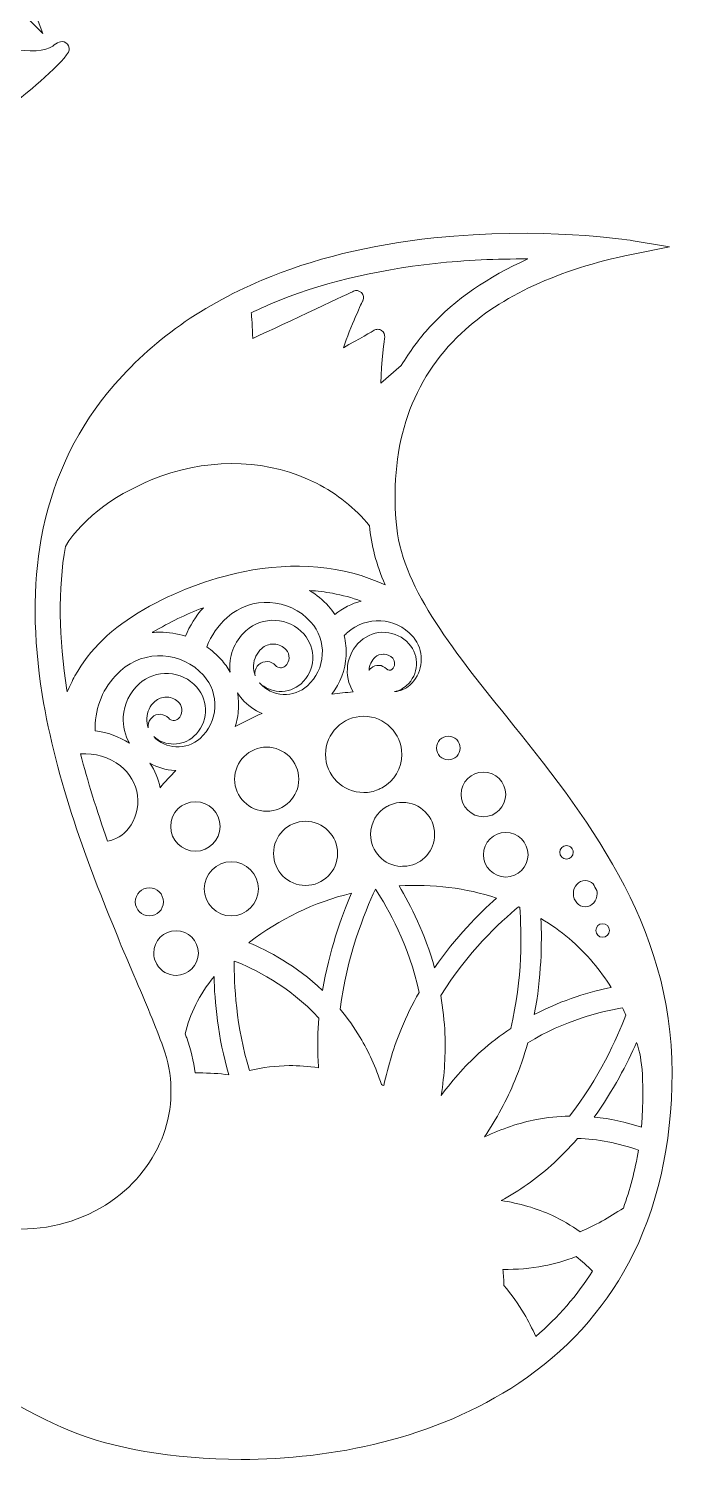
# Model space of a CAD drawing. Header units: millimetres. Extents: x -932 to 1965, y 102 to 615.
# Drawn here: x 881.9 to 1018.2, y 102 to 404.7 of the extents above; entities that cross this region are included whole.
import ezdxf

# ---------------------------------------------------------------- set-up
doc = ezdxf.new("R2010")
doc.units = ezdxf.units.MM
doc.header["$MEASUREMENT"] = 0
doc.layers.add('Layer 5', color=7, linetype='Continuous')

msp = doc.modelspace()

# ---------------------------------------------------------------- linework, layer by layer
at = {"layer": 'Layer 5', "lineweight": 0}
for points, knots in [([(983.13, 259.13), (971.12, 274.08), (960.75, 286.98), (959.71, 300.35), (958.4, 317.04), (963.05, 330.49), (973.55, 340.31), (981.95, 348.19), (994.07, 353.79), (1009.56, 356.96), (1009.56, 356.96), (1017.57, 358.59), (1017.57, 358.59), (1017.57, 358.59), (1009.5, 359.91), (1009.5, 359.91), (1009.31, 359.94), (990.54, 362.92), (967.67, 360.46), (954.21, 359.02), (941.96, 356), (931.27, 351.5), (917.85, 345.85), (906.86, 337.82), (898.6, 327.65), (891.41, 318.79), (886.69, 308.43), (884.59, 296.87), (882.78, 286.96), (882.85, 275.85), (884.79, 263.83), (887.72, 245.6), (894.56, 227.57), (900.64, 212.93), (900.66, 212.66), (903.28, 206.62), (904.2, 204.46), (906.7, 198.58), (908.85, 193.5), (910.39, 189.24), (914.6, 177.59), (910.66, 165.07), (900.36, 157.34), (894.7, 153.09), (887.57, 150.74), (880.29, 150.73), (880.29, 150.73), (880.25, 150.73), (880.25, 150.73), (872.7, 150.73), (865.05, 153.21), (858, 157.9), (866.72, 164.26), (872.81, 172.18), (876.2, 181.6), (882.16, 198.16), (879.77, 219.38), (869.1, 244.66), (860.42, 265.22), (848.24, 283.75), (841.7, 293.7), (839.55, 296.98), (837.96, 299.39), (837.26, 300.7), (837.32, 303.02), (837.32, 305.42), (837.28, 307.91), (840.08, 306.36), (842.66, 304.11), (844.15, 300.84), (844.15, 300.84), (845.36, 298.17), (845.36, 298.17), (845.36, 298.17), (846.82, 300.72), (846.82, 300.72), (846.97, 300.99), (850.16, 306.71), (848.07, 313.85), (848.07, 313.85), (856.95, 310.97), (856.95, 310.97), (856.95, 310.97), (856.07, 313.75), (856.07, 313.75), (855.83, 314.5), (850.94, 329.63), (841.95, 337.05), (841.95, 337.05), (858.08, 336.63), (858.08, 336.63), (858.08, 336.63), (856.69, 338.97), (856.69, 338.97), (856.51, 339.27), (852.75, 345.42), (842.44, 350.71), (845.39, 351.19), (847.79, 351.91), (849.97, 353.18), (849.97, 353.18), (852.33, 354.56), (852.33, 354.56), (852.33, 354.56), (841.63, 360.09), (841.63, 360.09), (845.66, 360.11), (850.36, 360.53), (852.57, 362.15), (852.57, 362.15), (855.31, 364.16), (855.31, 364.16), (855.31, 364.16), (851.97, 364.83), (851.97, 364.83), (851.85, 364.85), (842.19, 366.8), (835.67, 369.14), (857.6, 372.42), (872.93, 377.17), (873.09, 377.22), (873.09, 377.22), (877.88, 378.71), (877.88, 378.71), (877.88, 378.71), (867.27, 381.74), (867.27, 381.74), (871.88, 383.83), (876.72, 387.31), (880.37, 390.23), (880.47, 390.3), (890.14, 398.15), (890.49, 400.17), (890.6, 400.8), (890.32, 401.43), (889.78, 401.76), (888.78, 402.37), (887.85, 401.67), (887.03, 401.05), (883.89, 398.7), (873.56, 400.89), (865.37, 403.47), (868.38, 404.41), (871.91, 406.06), (873.87, 408.86), (874.54, 409.82), (875.28, 410.32), (876.11, 410.4), (877.69, 410.54), (879.43, 409.19), (879.96, 408.66), (879.96, 408.66), (884.92, 403.7), (884.92, 403.7), (884.92, 403.7), (882.43, 410.25), (882.43, 410.25), (879.86, 416.98), (875.91, 420.41), (873.17, 422.07), (885.37, 428.91), (885.96, 442.11), (885.98, 442.71), (885.98, 442.71), (886.03, 444.26), (886.03, 444.26), (886.03, 444.26), (880.85, 444.26), (880.85, 444.26), (895.67, 456.31), (898.98, 479.25), (899.27, 481.42), (913.48, 529.49), (914.79, 541.47), (912.25, 545.91), (911.55, 547.14), (910.49, 547.92), (909.01, 548.28), (896.15, 551.5), (881.61, 544.21), (871.68, 537.53), (863.97, 532.35), (857.76, 526.75), (854.54, 523.56), (854.61, 524.9), (854.75, 526.5), (854.9, 527.93), (854.9, 527.93), (855.59, 534.54), (855.59, 534.54), (855.59, 534.54), (848.34, 522.68), (848.34, 522.68), (848.34, 522.68), (842.31, 539.68), (842.31, 539.68), (842.31, 539.68), (841.1, 534.86), (841.1, 534.86), (840.75, 533.46), (840.33, 531.95), (839.91, 530.57), (839.91, 530.57), (839.9, 530.58), (839.9, 530.59), (839.75, 530.84), (839.6, 531.09), (839.45, 531.35), (839.04, 531.31), (838.64, 531.3), (838.24, 531.32), (832.8, 546.84), (826.3, 550.46), (826, 550.62), (826, 550.62), (823.88, 551.74), (823.88, 551.74), (823.88, 551.74), (823.79, 549.35), (823.79, 549.35), (823.76, 548.47), (823.44, 546.44), (822.45, 545.04), (817.65, 556.15), (810.18, 561.18), (809.84, 561.4), (809.84, 561.4), (808.57, 562.24), (808.57, 562.24), (808.57, 562.24), (803.48, 554.19), (803.48, 554.19), (803.48, 554.19), (797.86, 570.14), (797.86, 570.14), (797.86, 570.14), (785.76, 559.5), (785.76, 559.5), (785.76, 559.5), (784.08, 567.07), (784.08, 567.07), (784.08, 567.07), (782.88, 567.07), (782.88, 567.07), (782.51, 567.07), (774.35, 566.98), (766.41, 559.43), (766.64, 561.43), (767.15, 564.26), (767.7, 566.73), (767.7, 566.73), (768.08, 568.46), (768.08, 568.46), (768.08, 568.46), (766.31, 568.55), (766.31, 568.55), (765.99, 568.57), (759.04, 568.8), (747.55, 560.03), (746.02, 570.89), (739.3, 608.41), (728.77, 613.34), (725.17, 615.02), (721.15, 612.59), (717.69, 609.99), (717.04, 609.5), (716.36, 608.94), (715.68, 608.34), (708.23, 601.73), (699.82, 588.76), (691.84, 575.73), (679.58, 555.71), (677.97, 529.21), (677.8, 519.72), (677.8, 519.72), (670.32, 526.77), (670.32, 526.77), (670.32, 526.77), (669.52, 524.68), (669.52, 524.68), (667.32, 518.9), (667.59, 509.75), (667.79, 503.07), (667.85, 501.22), (667.91, 499.21), (667.88, 497.77), (663.42, 501.61), (654.77, 502.88), (654.36, 502.94), (654.36, 502.94), (651.55, 503.34), (651.55, 503.34), (651.55, 503.34), (652.81, 500.79), (652.81, 500.79), (652.83, 500.74), (655.12, 496.04), (655.12, 488.96), (655.12, 486.06), (656.09, 482.97), (656.95, 480.25), (657.79, 477.61), (658.73, 474.62), (658.01, 473.57), (657.67, 473.07), (656.75, 472.91), (656.03, 472.87), (648.88, 472.41), (638.01, 482.24), (637.9, 482.34), (637.9, 482.34), (635.28, 484.74), (635.28, 484.74), (635.28, 484.74), (635.39, 481.18), (635.39, 481.18), (635.83, 467.6), (640.42, 459.93), (647.12, 451.96), (645.39, 452.63), (643.33, 453.55), (641.51, 454.46), (641.51, 454.46), (637.4, 456.52), (637.4, 456.52), (637.4, 456.52), (639.5, 452.44), (639.5, 452.44), (639.83, 451.79), (647.77, 436.55), (665.58, 418.74), (666.09, 418.23), (666.61, 417.72), (667.12, 417.21), (664.29, 416.99), (659.79, 417.35), (656.21, 421), (656.21, 421), (652.17, 425.12), (652.17, 425.12), (652.17, 425.12), (653.69, 419.56), (653.69, 419.56), (653.8, 419.15), (655.94, 411.56), (661.3, 406.83), (659.46, 406.76), (657.52, 406.6), (656.12, 406.24), (656.12, 406.24), (654.54, 405.83), (654.54, 405.83), (654.54, 405.83), (655.08, 404.29), (655.08, 404.29), (655.21, 403.92), (655.91, 402.34), (659.02, 399.94), (654.43, 399.71), (647.92, 398.86), (644.77, 396.04), (643.08, 394.54), (641.97, 393.36), (641.07, 392.42), (639.6, 390.86), (638.98, 390.21), (637.51, 389.84), (637.51, 389.84), (635, 389.22), (635, 389.22), (635, 389.22), (636.79, 387.35), (636.79, 387.35), (636.96, 387.17), (639.61, 384.48), (644.36, 383.13), (641.71, 381.74), (639.25, 379.63), (638.07, 376.46), (638.07, 376.46), (637.55, 375.06), (637.55, 375.06), (637.55, 375.06), (638.95, 374.53), (638.95, 374.53), (639.24, 374.42), (640.45, 373.98), (642.05, 373.6), (639.01, 371.81), (635.83, 368.98), (634.25, 364.61), (631.42, 356.8), (625.85, 356), (625.63, 355.97), (625.63, 355.97), (618.23, 355.15), (618.23, 355.15), (618.23, 355.15), (625.37, 353.04), (625.37, 353.04), (626.18, 352.8), (631.53, 351.27), (636.29, 351.03), (633.46, 348.3), (629.96, 343.94), (628.76, 338.27), (628.76, 338.27), (628.34, 336.27), (628.34, 336.27), (628.34, 336.27), (630.37, 336.46), (630.37, 336.46), (630.56, 336.48), (634.05, 336.84), (637.86, 338.85), (637.05, 332.33), (636.25, 317.9), (643.38, 309.38), (643.38, 309.38), (645.33, 307.06), (645.33, 307.06), (645.33, 307.06), (647.24, 315.46), (647.24, 315.46), (648.12, 312.91), (649.37, 309.64), (650.99, 306.09), (646.23, 272.88), (655.12, 241.4), (662.97, 213.61), (669.9, 189.11), (675.88, 167.93), (672.01, 149.8), (667.48, 145.12), (660.39, 136.68), (661.19, 130.44), (661.44, 128.47), (662.49, 126.87), (664.23, 125.83), (667.27, 124), (669.9, 124.01), (671.85, 124.65), (671.72, 122.06), (672.09, 118.54), (674.55, 116.36), (677.23, 113.99), (681.58, 113.88), (687.5, 116.03), (689.09, 114.78), (693.1, 112.08), (698.11, 112.08), (698.78, 112.08), (699.47, 112.13), (700.17, 112.23), (705.42, 113.02), (710.04, 116.81), (713.88, 123.49), (718.38, 130.41), (719.34, 137.67), (718.81, 147.07), (720.17, 147.07), (721.53, 147), (722.29, 146.95), (722.24, 145.91), (722.19, 144.87), (722.16, 143.83), (722.01, 139.66), (722, 135.19), (722.26, 130.89), (722.25, 130.78), (722.25, 130.69), (722.27, 130.6), (722.87, 120.96), (724.84, 112.25), (729.72, 109.97), (732.63, 108.61), (735.19, 107.93), (737.37, 107.93), (738.74, 107.93), (739.95, 108.2), (741.01, 108.73), (742.29, 109.36), (743.14, 110.31), (743.68, 111.19), (746.93, 109.85), (754.85, 107.66), (762.14, 114.05), (764.26, 113.36), (769.58, 112), (773, 114.53), (775.22, 116.16), (776.18, 118.99), (775.84, 122.93), (775.26, 129.61), (773.33, 132.65), (771.91, 134.87), (770.6, 136.93), (769.88, 138.07), (770.65, 141.32), (770.71, 141.56), (770.83, 141.96), (771.05, 142.58), (772.73, 142.52), (774.73, 142.41), (776.96, 142.29), (777.82, 142.24), (778.72, 142.19), (779.64, 142.14), (780.04, 140.27), (781.05, 136.48), (783.36, 132.43), (787.53, 125.13), (793.97, 120.44), (802.03, 118.84), (803.09, 117.62), (806.18, 114.75), (811.76, 114.75), (813.9, 114.75), (816.42, 115.17), (819.32, 116.28), (823.63, 114.8), (829.69, 114.23), (834.36, 119.72), (835.87, 120.41), (841.4, 123.33), (842.19, 129.08), (842.9, 134.16), (839.67, 139.78), (832.58, 145.81), (832.76, 145.86), (832.94, 145.91), (833.12, 145.96), (835.59, 146.73), (837.97, 147.55), (840.25, 148.44), (841.88, 146.22), (846.34, 140.46), (853.28, 133.62), (856.06, 130.88), (859.44, 127.79), (863.33, 124.64), (863.33, 124.62), (863.33, 124.61), (863.33, 124.59), (863.87, 124.1), (864.42, 123.61), (864.97, 123.13), (865.02, 123.15), (865.08, 123.18), (865.13, 123.21), (872.21, 117.69), (880.85, 112.12), (890.69, 108.05), (899.26, 104.49), (912.32, 102.01), (926.91, 102.01), (946.1, 102.01), (967.94, 106.31), (985.67, 118.13), (995.67, 124.8), (1003.5, 133.35), (1008.94, 143.55), (1015.02, 154.97), (1018.13, 168.52), (1018.16, 183.83), (1018.22, 215.45), (999.58, 238.66), (983.13, 259.13)], [0, 0, 0, 0, 1, 1, 1, 2, 2, 2, 3, 3, 3, 4, 4, 4, 5, 5, 5, 6, 6, 6, 7, 7, 7, 8, 8, 8, 9, 9, 9, 10, 10, 10, 11, 11, 11, 12, 12, 12, 13, 13, 13, 14, 14, 14, 15, 15, 15, 16, 16, 16, 17, 17, 17, 18, 18, 18, 19, 19, 19, 20, 20, 20, 21, 21, 21, 22, 22, 22, 23, 23, 23, 24, 24, 24, 25, 25, 25, 26, 26, 26, 27, 27, 27, 28, 28, 28, 29, 29, 29, 30, 30, 30, 31, 31, 31, 32, 32, 32, 33, 33, 33, 34, 34, 34, 35, 35, 35, 36, 36, 36, 37, 37, 37, 38, 38, 38, 39, 39, 39, 40, 40, 40, 41, 41, 41, 42, 42, 42, 43, 43, 43, 44, 44, 44, 45, 45, 45, 46, 46, 46, 47, 47, 47, 48, 48, 48, 49, 49, 49, 50, 50, 50, 51, 51, 51, 52, 52, 52, 53, 53, 53, 54, 54, 54, 55, 55, 55, 56, 56, 56, 57, 57, 57, 58, 58, 58, 59, 59, 59, 60, 60, 60, 61, 61, 61, 62, 62, 62, 63, 63, 63, 64, 64, 64, 65, 65, 65, 66, 66, 66, 67, 67, 67, 68, 68, 68, 69, 69, 69, 70, 70, 70, 71, 71, 71, 72, 72, 72, 73, 73, 73, 74, 74, 74, 75, 75, 75, 76, 76, 76, 77, 77, 77, 78, 78, 78, 79, 79, 79, 80, 80, 80, 81, 81, 81, 82, 82, 82, 83, 83, 83, 84, 84, 84, 85, 85, 85, 86, 86, 86, 87, 87, 87, 88, 88, 88, 89, 89, 89, 90, 90, 90, 91, 91, 91, 92, 92, 92, 93, 93, 93, 94, 94, 94, 95, 95, 95, 96, 96, 96, 97, 97, 97, 98, 98, 98, 99, 99, 99, 100, 100, 100, 101, 101, 101, 102, 102, 102, 103, 103, 103, 104, 104, 104, 105, 105, 105, 106, 106, 106, 107, 107, 107, 108, 108, 108, 109, 109, 109, 110, 110, 110, 111, 111, 111, 112, 112, 112, 113, 113, 113, 114, 114, 114, 115, 115, 115, 116, 116, 116, 117, 117, 117, 118, 118, 118, 119, 119, 119, 120, 120, 120, 121, 121, 121, 122, 122, 122, 123, 123, 123, 124, 124, 124, 125, 125, 125, 126, 126, 126, 127, 127, 127, 128, 128, 128, 129, 129, 129, 130, 130, 130, 131, 131, 131, 132, 132, 132, 133, 133, 133, 134, 134, 134, 135, 135, 135, 136, 136, 136, 137, 137, 137, 138, 138, 138, 139, 139, 139, 140, 140, 140, 141, 141, 141, 142, 142, 142, 143, 143, 143, 144, 144, 144, 145, 145, 145, 146, 146, 146, 147, 147, 147, 148, 148, 148, 149, 149, 149, 150, 150, 150, 151, 151, 151, 152, 152, 152, 153, 153, 153, 154, 154, 154, 155, 155, 155, 156, 156, 156, 157, 157, 157, 158, 158, 158, 159, 159, 159, 160, 160, 160, 161, 161, 161, 162, 162, 162, 163, 163, 163, 164, 164, 164, 165, 165, 165, 166, 166, 166, 167, 167, 167, 168, 168, 168, 169, 169, 169, 170, 170, 170, 171, 171, 171, 172, 172, 172, 173, 173, 173, 174, 174, 174, 175, 175, 175, 176, 176, 176, 177, 177, 177, 178, 178, 178, 179, 179, 179, 180, 180, 180, 181, 181, 181, 182, 182, 182, 183, 183, 183, 184, 184, 184, 185, 185, 185, 186, 186, 186, 187, 187, 187, 188, 188, 188, 189, 189, 189, 189]), ([(933.19, 346.49), (943.37, 350.78), (955.08, 353.66), (968, 355.06), (974.37, 355.74), (980.96, 356.06), (987.63, 356), (979.18, 352.26), (972.21, 347.44), (966.88, 341.64), (964.57, 339.12), (962.53, 336.38), (960.82, 333.47), (960.82, 333.47), (956.45, 329.75), (956.45, 329.75), (956.63, 333.95), (957.29, 339.37), (957.3, 339.44), (957.37, 340.01), (957.11, 340.56), (956.63, 340.87), (956.39, 341.03), (956.1, 341.12), (955.81, 341.12), (955.54, 341.12), (955.28, 341.05), (955.05, 340.92), (954.89, 340.82), (951.73, 338.98), (948.55, 337.21), (950.01, 341.56), (952.63, 347.11), (952.66, 347.18), (952.93, 347.75), (952.82, 348.43), (952.37, 348.88), (951.92, 349.33), (951.23, 349.45), (950.66, 349.17), (950.52, 349.11), (936.5, 342.46), (929.37, 339.2), (929.31, 341.37), (929.1, 344), (929.05, 344.62), (930.41, 345.27), (931.8, 345.9), (933.19, 346.49)], [0, 0, 0, 0, 1, 1, 1, 2, 2, 2, 3, 3, 3, 4, 4, 4, 5, 5, 5, 6, 6, 6, 7, 7, 7, 8, 8, 8, 9, 9, 9, 10, 10, 10, 11, 11, 11, 12, 12, 12, 13, 13, 13, 14, 14, 14, 15, 15, 15, 16, 16, 16, 16]), ([(890.09, 264.4), (890.07, 264.53), (890.05, 264.65), (890.03, 264.78), (888.25, 275.85), (888.13, 286.08), (889.68, 295.19), (893.47, 301.34), (900.83, 306.74), (909.91, 310.03), (921.1, 314.07), (933.1, 313.53), (942.84, 308.54), (947.24, 306.29), (951.02, 303.27), (954.08, 299.56), (954.44, 295.51), (955.53, 291.4), (957.37, 287.07), (948.67, 291.07), (938.12, 292.05), (927.33, 289.82), (920, 288.3), (912.73, 285.54), (906.3, 281.85), (899.63, 278.02), (894.72, 273.28), (891.72, 267.79), (891.15, 266.75), (890.61, 265.62), (890.09, 264.4)], [0, 0, 0, 0, 1, 1, 1, 2, 2, 2, 3, 3, 3, 4, 4, 4, 5, 5, 5, 6, 6, 6, 7, 7, 7, 8, 8, 8, 9, 9, 9, 10, 10, 10, 10]), ([(924.57, 268.57), (924.04, 269.53), (923.41, 270.43), (922.66, 271.26), (921.75, 272.27), (920.73, 273.17), (919.61, 273.95), (920.54, 276.31), (922.02, 278.44), (923.92, 280.15), (929.08, 284.77), (937.04, 284.34), (941.67, 279.18), (943.37, 277.28), (944.23, 274.83), (944.09, 272.28), (943.95, 269.73), (942.83, 267.39), (940.94, 265.69), (939.52, 264.42), (937.69, 263.77), (935.78, 263.87), (933.88, 263.98), (932.12, 264.82), (930.85, 266.24), (930.83, 266.26), (930.81, 266.28), (930.79, 266.31), (931.91, 265.23), (933.36, 264.59), (934.93, 264.51), (936.66, 264.41), (938.31, 264.99), (939.59, 266.14), (942.65, 268.89), (942.91, 273.61), (940.17, 276.66), (938.62, 278.39), (936.49, 279.41), (934.17, 279.54), (931.86, 279.67), (929.63, 278.88), (927.9, 277.33), (925.35, 275.04), (924.22, 271.75), (924.57, 268.57)], [0, 0, 0, 0, 1, 1, 1, 2, 2, 2, 3, 3, 3, 4, 4, 4, 5, 5, 5, 6, 6, 6, 7, 7, 7, 8, 8, 8, 9, 9, 9, 10, 10, 10, 11, 11, 11, 12, 12, 12, 13, 13, 13, 14, 14, 14, 15, 15, 15, 15]), ([(941.4, 285.85), (943.06, 285.74), (944.67, 285.55), (946.24, 285.26), (948.35, 284.87), (950.39, 284.32), (952.34, 283.62), (950.31, 283.1), (948.4, 282.13), (946.76, 280.77), (946.35, 281.39), (945.9, 281.98), (945.41, 282.53), (944.23, 283.84), (942.88, 284.96), (941.4, 285.85)], [0, 0, 0, 0, 1, 1, 1, 2, 2, 2, 3, 3, 3, 4, 4, 4, 5, 5, 5, 5]), ([(908.06, 276.96), (908.13, 277), (908.21, 277.04), (908.28, 277.09), (911.71, 279.13), (915.27, 280.85), (918.9, 282.21), (917.31, 280.42), (916.02, 278.38), (915.1, 276.18), (913.35, 276.75), (911.52, 277.03), (909.69, 277.03), (909.15, 277.03), (908.6, 277.01), (908.06, 276.96)], [0, 0, 0, 0, 1, 1, 1, 2, 2, 2, 3, 3, 3, 4, 4, 4, 5, 5, 5, 5]), ([(963.19, 276.21), (963.31, 276.08), (963.44, 275.92), (963.56, 275.76), (963.75, 275.48), (963.93, 275.2), (964.12, 274.91), (965.8, 271.93), (965.17, 268.12), (962.63, 265.84), (961.72, 265.03), (960.59, 264.55), (959.4, 264.47), (960.34, 264.66), (961.22, 265.1), (961.95, 265.76), (964.52, 268.06), (964.74, 272.03), (962.43, 274.6), (961.14, 276.04), (959.36, 276.89), (957.43, 277), (955.5, 277.11), (953.64, 276.45), (952.19, 275.16), (949.09, 272.38), (948.52, 267.81), (950.64, 264.39), (949.13, 264.29), (947.62, 264.14), (946.13, 263.93), (947.9, 266.24), (948.95, 269.03), (949.11, 272.01), (949.19, 273.46), (949.05, 274.89), (948.71, 276.28), (948.94, 276.52), (949.17, 276.75), (949.41, 276.96), (953.41, 280.56), (959.6, 280.22), (963.19, 276.21)], [0, 0, 0, 0, 1, 1, 1, 2, 2, 2, 3, 3, 3, 4, 4, 4, 5, 5, 5, 6, 6, 6, 7, 7, 7, 8, 8, 8, 9, 9, 9, 10, 10, 10, 11, 11, 11, 12, 12, 12, 13, 13, 13, 14, 14, 14, 14]), ([(905.3, 266.11), (903.28, 264.3), (902.09, 261.81), (901.94, 259.1), (901.83, 257.13), (902.29, 255.21), (903.25, 253.53), (901.06, 254.95), (898.59, 255.86), (896, 256.19), (895.98, 256.7), (895.99, 257.21), (896.02, 257.71), (896.25, 262.02), (898.15, 265.99), (901.37, 268.87), (906.48, 273.45), (914.36, 273.03), (918.94, 267.92), (920.62, 266.04), (921.47, 263.62), (921.34, 261.09), (921.2, 258.57), (920.09, 256.25), (918.21, 254.57), (916.81, 253.31), (915, 252.68), (913.11, 252.77), (911.3, 252.87), (909.63, 253.64), (908.39, 254.95), (910.79, 252.84), (914.46, 252.81), (916.9, 255), (919.94, 257.72), (920.19, 262.41), (917.47, 265.44), (915.93, 267.16), (913.82, 268.17), (911.52, 268.3), (909.23, 268.42), (907.01, 267.65), (905.3, 266.11)], [0, 0, 0, 0, 1, 1, 1, 2, 2, 2, 3, 3, 3, 4, 4, 4, 5, 5, 5, 6, 6, 6, 7, 7, 7, 8, 8, 8, 9, 9, 9, 10, 10, 10, 11, 11, 11, 12, 12, 12, 13, 13, 13, 14, 14, 14, 14]), ([(929.88, 267.82), (929.61, 268.5), (929.49, 269.24), (929.53, 270), (929.61, 271.39), (930.22, 272.67), (931.25, 273.6), (931.93, 274.2), (932.8, 274.53), (933.71, 274.53), (933.77, 274.53), (933.84, 274.53), (933.9, 274.53), (934.88, 274.48), (935.78, 274.04), (936.43, 273.31), (936.86, 272.83), (937.08, 272.21), (937.05, 271.56), (937.01, 270.91), (936.73, 270.31), (936.24, 269.88), (935.65, 269.35), (934.74, 269.4), (934.21, 269.99), (933.76, 270.49), (933.14, 270.78), (932.47, 270.82), (931.8, 270.85), (931.16, 270.63), (930.66, 270.18), (930.16, 269.74), (929.87, 269.12), (929.83, 268.45), (929.82, 268.24), (929.84, 268.02), (929.88, 267.82)], [0, 0, 0, 0, 1, 1, 1, 2, 2, 2, 3, 3, 3, 4, 4, 4, 5, 5, 5, 6, 6, 6, 7, 7, 7, 8, 8, 8, 9, 9, 9, 10, 10, 10, 11, 11, 11, 12, 12, 12, 12]), ([(953.99, 268.95), (953.99, 268.99), (954, 269.02), (954, 269.05), (954.05, 270.08), (954.51, 271.03), (955.28, 271.72), (955.76, 272.16), (956.38, 272.39), (957.04, 272.39), (957.08, 272.39), (957.13, 272.39), (957.18, 272.39), (957.88, 272.35), (958.53, 272.04), (959, 271.52), (959.29, 271.19), (959.44, 270.77), (959.41, 270.33), (959.39, 269.89), (959.2, 269.49), (958.87, 269.19), (958.52, 268.88), (957.98, 268.91), (957.66, 269.26), (957.25, 269.72), (956.68, 269.99), (956.07, 270.02), (955.46, 270.06), (954.86, 269.85), (954.4, 269.44), (954.24, 269.29), (954.11, 269.13), (953.99, 268.95)], [0, 0, 0, 0, 1, 1, 1, 2, 2, 2, 3, 3, 3, 4, 4, 4, 5, 5, 5, 6, 6, 6, 7, 7, 7, 8, 8, 8, 9, 9, 9, 10, 10, 10, 11, 11, 11, 11]), ([(926.13, 264.18), (926.42, 263.73), (926.75, 263.3), (927.12, 262.89), (928.31, 261.55), (929.74, 260.52), (931.34, 259.83), (929.38, 259.01), (927.47, 258.09), (925.62, 257.06), (926.02, 258.28), (926.26, 259.54), (926.33, 260.82), (926.39, 261.96), (926.32, 263.09), (926.13, 264.18)], [0, 0, 0, 0, 1, 1, 1, 2, 2, 2, 3, 3, 3, 4, 4, 4, 5, 5, 5, 5]), ([(907.22, 256.81), (907, 257.45), (906.89, 258.13), (906.93, 258.83), (907.01, 260.2), (907.61, 261.47), (908.63, 262.38), (909.3, 262.98), (910.16, 263.31), (911.05, 263.31), (911.12, 263.31), (911.18, 263.31), (911.25, 263.3), (912.21, 263.25), (913.1, 262.83), (913.75, 262.11), (914.63, 261.12), (914.55, 259.6), (913.56, 258.72), (913.28, 258.47), (912.92, 258.34), (912.54, 258.36), (912.16, 258.38), (911.81, 258.55), (911.56, 258.83), (911.11, 259.33), (910.5, 259.62), (909.83, 259.66), (909.16, 259.69), (908.52, 259.46), (908.03, 259.02), (907.53, 258.58), (907.24, 257.96), (907.2, 257.3), (907.19, 257.13), (907.2, 256.97), (907.22, 256.81)], [0, 0, 0, 0, 1, 1, 1, 2, 2, 2, 3, 3, 3, 4, 4, 4, 5, 5, 5, 6, 6, 6, 7, 7, 7, 8, 8, 8, 9, 9, 9, 10, 10, 10, 11, 11, 11, 12, 12, 12, 12]), ([(944.77, 251.18), (944.77, 255.63), (948.4, 259.25), (952.85, 259.25), (957.3, 259.25), (960.92, 255.63), (960.92, 251.18), (960.92, 248.25), (959.33, 245.56), (956.77, 244.12), (956.49, 244), (956.22, 243.87), (955.96, 243.73), (954.98, 243.32), (953.93, 243.11), (952.85, 243.11), (948.4, 243.11), (944.77, 246.73), (944.77, 251.18)], [0, 0, 0, 0, 1, 1, 1, 2, 2, 2, 3, 3, 3, 4, 4, 4, 5, 5, 5, 6, 6, 6, 6]), ([(970.77, 255.04), (972.15, 255.04), (973.28, 253.91), (973.28, 252.53), (973.28, 251.15), (972.15, 250.03), (970.77, 250.03), (969.39, 250.03), (968.27, 251.15), (968.27, 252.53), (968.27, 253.91), (969.39, 255.04), (970.77, 255.04)], [0, 0, 0, 0, 1, 1, 1, 2, 2, 2, 3, 3, 3, 4, 4, 4, 4]), ([(903.05, 235.48), (901.95, 234.06), (900.39, 233.13), (898.63, 232.84), (896.28, 239.44), (894.39, 245.49), (892.89, 251.3), (895.92, 251.51), (898.96, 250.6), (901.36, 248.74), (903.35, 247.2), (904.63, 244.97), (904.95, 242.46), (905.27, 239.95), (904.59, 237.47), (903.05, 235.48)], [0, 0, 0, 0, 1, 1, 1, 2, 2, 2, 3, 3, 3, 4, 4, 4, 5, 5, 5, 5]), ([(932.32, 252.71), (936.06, 252.71), (939.11, 249.67), (939.11, 245.92), (939.11, 242.18), (936.06, 239.14), (932.32, 239.14), (928.58, 239.14), (925.53, 242.18), (925.53, 245.92), (925.53, 249.67), (928.58, 252.71), (932.32, 252.71)], [0, 0, 0, 0, 1, 1, 1, 2, 2, 2, 3, 3, 3, 4, 4, 4, 4]), ([(912.84, 247.78), (912.93, 247.78), (913.02, 247.77), (913.11, 247.77), (911.93, 246.6), (910.8, 245.39), (909.74, 244.13), (909.37, 245.99), (908.64, 247.74), (907.6, 249.29), (909.19, 248.4), (910.97, 247.88), (912.84, 247.78)], [0, 0, 0, 0, 1, 1, 1, 2, 2, 2, 3, 3, 3, 4, 4, 4, 4]), ([(978.21, 247.43), (980.81, 247.43), (982.93, 245.31), (982.93, 242.7), (982.93, 240.1), (980.81, 237.98), (978.21, 237.98), (975.61, 237.98), (973.49, 240.1), (973.49, 242.7), (973.49, 245.31), (975.61, 247.43), (978.21, 247.43)], [0, 0, 0, 0, 1, 1, 1, 2, 2, 2, 3, 3, 3, 4, 4, 4, 4]), ([(917.22, 241.16), (920.1, 241.16), (922.45, 238.81), (922.45, 235.93), (922.45, 233.04), (920.1, 230.7), (917.22, 230.7), (914.33, 230.7), (911.99, 233.04), (911.99, 235.93), (911.99, 238.81), (914.33, 241.16), (917.22, 241.16)], [0, 0, 0, 0, 1, 1, 1, 2, 2, 2, 3, 3, 3, 4, 4, 4, 4]), ([(967.87, 234.25), (967.87, 230.87), (965.35, 228), (962.02, 227.53), (961.59, 227.52), (961.16, 227.5), (960.73, 227.48), (957.12, 227.67), (954.31, 230.63), (954.31, 234.25), (954.31, 236.69), (955.63, 238.95), (957.76, 240.15), (958.03, 240.27), (958.28, 240.4), (958.52, 240.52), (959.34, 240.86), (960.2, 241.03), (961.09, 241.03), (964.82, 241.03), (967.87, 237.99), (967.87, 234.25)], [0, 0, 0, 0, 1, 1, 1, 2, 2, 2, 3, 3, 3, 4, 4, 4, 5, 5, 5, 6, 6, 6, 7, 7, 7, 7]), ([(940.54, 237.02), (944.28, 237.02), (947.33, 233.97), (947.33, 230.23), (947.33, 226.49), (944.28, 223.44), (940.54, 223.44), (936.8, 223.44), (933.76, 226.49), (933.76, 230.23), (933.76, 233.97), (936.8, 237.02), (940.54, 237.02)], [0, 0, 0, 0, 1, 1, 1, 2, 2, 2, 3, 3, 3, 4, 4, 4, 4]), ([(987.66, 229.94), (987.66, 227.34), (985.55, 225.22), (982.94, 225.22), (980.34, 225.22), (978.22, 227.34), (978.22, 229.94), (978.22, 232.55), (980.34, 234.67), (982.94, 234.67), (985.55, 234.67), (987.66, 232.55), (987.66, 229.94)], [0, 0, 0, 0, 1, 1, 1, 2, 2, 2, 3, 3, 3, 4, 4, 4, 4]), ([(995.79, 231.89), (996.2, 231.89), (996.59, 231.72), (996.86, 231.41), (996.94, 231.29), (997.02, 231.17), (997.1, 231.04), (997.19, 230.85), (997.23, 230.66), (997.23, 230.46), (997.23, 229.66), (996.59, 229.02), (995.79, 229.02), (995, 229.02), (994.36, 229.66), (994.36, 230.46), (994.36, 231.25), (995, 231.89), (995.79, 231.89)], [0, 0, 0, 0, 1, 1, 1, 2, 2, 2, 3, 3, 3, 4, 4, 4, 5, 5, 5, 6, 6, 6, 6]), ([(919.1, 222.73), (919.1, 225.89), (921.67, 228.46), (924.83, 228.46), (927.99, 228.46), (930.56, 225.89), (930.56, 222.73), (930.56, 219.57), (927.99, 217), (924.83, 217), (921.67, 217), (919.1, 219.57), (919.1, 222.73)], [0, 0, 0, 0, 1, 1, 1, 2, 2, 2, 3, 3, 3, 4, 4, 4, 4]), ([(999.77, 224.5), (1000.39, 224.5), (1000.98, 224.25), (1001.44, 223.79), (1001.7, 223.32), (1001.96, 222.85), (1002.21, 222.37), (1002.26, 222.15), (1002.29, 221.94), (1002.29, 221.72), (1002.29, 220.19), (1001.16, 218.95), (999.77, 218.95), (998.38, 218.95), (997.25, 220.19), (997.25, 221.72), (997.25, 223.25), (998.38, 224.5), (999.77, 224.5)], [0, 0, 0, 0, 1, 1, 1, 2, 2, 2, 3, 3, 3, 4, 4, 4, 5, 5, 5, 6, 6, 6, 6]), ([(904.49, 219.98), (904.49, 221.62), (905.83, 222.96), (907.47, 222.96), (909.11, 222.96), (910.45, 221.62), (910.45, 219.98), (910.45, 218.34), (909.11, 217), (907.47, 217), (905.83, 217), (904.49, 218.34), (904.49, 219.98)], [0, 0, 0, 0, 1, 1, 1, 2, 2, 2, 3, 3, 3, 4, 4, 4, 4]), ([(928.55, 211.34), (928.6, 211.37), (928.64, 211.41), (928.68, 211.44), (934.94, 216.31), (942.37, 219.87), (950.28, 221.81), (948.08, 216.69), (945.52, 209.5), (944.13, 201.24), (938.5, 206.57), (932.48, 209.69), (928.55, 211.34)], [0, 0, 0, 0, 1, 1, 1, 2, 2, 2, 3, 3, 3, 4, 4, 4, 4]), ([(960.85, 193.21), (959.29, 189.45), (958.03, 185.37), (957.11, 181.09), (956.95, 181.17), (956.78, 181.24), (956.62, 181.31), (955.4, 184.95), (953.88, 188.31), (952.12, 191.29), (950.87, 193.38), (949.45, 195.39), (947.87, 197.27), (949.19, 208.17), (952.98, 217.62), (955.34, 222.67), (958.05, 218.59), (962.44, 210.85), (964.58, 200.8), (963.16, 198.32), (961.91, 195.77), (960.85, 193.21)], [0, 0, 0, 0, 1, 1, 1, 2, 2, 2, 3, 3, 3, 4, 4, 4, 5, 5, 5, 6, 6, 6, 7, 7, 7, 7]), ([(960.33, 223.35), (967.43, 223.8), (974.51, 222.91), (980.98, 220.76), (977.2, 217.43), (972.31, 212.48), (967.85, 205.99), (965.83, 213.34), (962.83, 219.26), (960.33, 223.35)], [0, 0, 0, 0, 1, 1, 1, 2, 2, 2, 3, 3, 3, 3]), ([(969.27, 179.02), (969.96, 183.51), (970.22, 187.87), (970.05, 192.03), (969.95, 194.69), (969.65, 197.42), (969.17, 200.14), (974.75, 209.24), (981.7, 215.69), (985.66, 218.93), (985.73, 218.9), (985.81, 218.86), (985.88, 218.83), (986.3, 213.56), (986.54, 203.74), (983.98, 193.18), (981.78, 191.73), (979.68, 190.12), (977.74, 188.38), (974.75, 185.71), (971.91, 182.58), (969.27, 179.02)], [0, 0, 0, 0, 1, 1, 1, 2, 2, 2, 3, 3, 3, 4, 4, 4, 5, 5, 5, 6, 6, 6, 7, 7, 7, 7]), ([(990.38, 216.47), (994.63, 213.94), (998.34, 210.8), (1001.44, 207.11), (1002.82, 205.47), (1004.1, 203.71), (1005.27, 201.86), (1000.96, 201.01), (995.12, 199.35), (988.98, 196.14), (990.49, 204.05), (990.62, 211.25), (990.38, 216.47)], [0, 0, 0, 0, 1, 1, 1, 2, 2, 2, 3, 3, 3, 4, 4, 4, 4]), ([(1003.43, 215.36), (1004.23, 215.36), (1004.87, 214.72), (1004.87, 213.92), (1004.87, 213.13), (1004.23, 212.49), (1003.43, 212.49), (1002.64, 212.49), (1002, 213.13), (1002, 213.92), (1002, 214.72), (1002.64, 215.36), (1003.43, 215.36)], [0, 0, 0, 0, 1, 1, 1, 2, 2, 2, 3, 3, 3, 4, 4, 4, 4]), ([(909.04, 206.78), (909.04, 206.78), (908.58, 207.87), (908.58, 207.87), (908.46, 208.29), (908.4, 208.72), (908.4, 209.15), (908.4, 211.75), (910.51, 213.87), (913.12, 213.87), (915.72, 213.87), (917.84, 211.75), (917.84, 209.15), (917.84, 206.54), (915.72, 204.43), (913.12, 204.43), (911.44, 204.43), (909.88, 205.33), (909.04, 206.78)], [0, 0, 0, 0, 1, 1, 1, 2, 2, 2, 3, 3, 3, 4, 4, 4, 5, 5, 5, 6, 6, 6, 6]), ([(943.16, 187.09), (943.19, 186.37), (943.23, 185.64), (943.29, 184.89), (941.1, 185.2), (939.06, 185.34), (937.08, 185.32), (934.29, 185.29), (931.47, 184.95), (928.69, 184.3), (925.78, 193.53), (925.41, 202.77), (925.45, 207.45), (929.44, 205.91), (936.99, 202.3), (943.37, 195.36), (943.12, 192.52), (943.05, 189.74), (943.16, 187.09)], [0, 0, 0, 0, 1, 1, 1, 2, 2, 2, 3, 3, 3, 4, 4, 4, 5, 5, 5, 6, 6, 6, 6]), ([(917.99, 183.79), (917.71, 183.79), (917.43, 183.79), (917.14, 183.78), (916.84, 186.28), (916.25, 188.77), (915.38, 191.18), (915.27, 191.47), (915.16, 191.77), (915.05, 192.07), (916, 196.26), (918.06, 200.31), (921.16, 204.15), (921.29, 199.03), (921.94, 191.28), (924.32, 183.38), (922.27, 183.65), (920.15, 183.79), (917.99, 183.79)], [0, 0, 0, 0, 1, 1, 1, 2, 2, 2, 3, 3, 3, 4, 4, 4, 5, 5, 5, 6, 6, 6, 6]), ([(984.85, 182.15), (985.91, 184.7), (986.83, 187.4), (987.59, 190.17), (995.42, 194.93), (1003.26, 196.81), (1007.67, 197.54), (1007.92, 197.03), (1008.16, 196.52), (1008.39, 196), (1006.52, 191.21), (1002.62, 182.47), (996.42, 174.66), (994.03, 174.61), (991.68, 174.37), (989.42, 173.93), (985.82, 173.22), (982.14, 171.98), (978.44, 170.23), (981.01, 174.08), (983.16, 178.08), (984.85, 182.15)], [0, 0, 0, 0, 1, 1, 1, 2, 2, 2, 3, 3, 3, 4, 4, 4, 5, 5, 5, 6, 6, 6, 7, 7, 7, 7]), ([(1001.67, 174.44), (1005.71, 180.04), (1008.65, 185.77), (1010.62, 190.24), (1011.57, 187.56), (1012.41, 183.68), (1011.7, 172.3), (1008.36, 173.38), (1005, 174.1), (1001.67, 174.44)], [0, 0, 0, 0, 1, 1, 1, 2, 2, 2, 3, 3, 3, 3]), ([(1007.84, 155.2), (1004.79, 153.15), (1001.71, 151.46), (998.7, 150.16), (996.79, 151.51), (994.81, 152.66), (992.8, 153.59), (989.47, 155.14), (985.82, 156.21), (981.94, 156.78), (985.79, 158.86), (989.35, 161.34), (992.54, 164.19), (994.47, 165.91), (996.35, 167.84), (998.13, 169.93), (1002.36, 169.79), (1006.71, 168.96), (1011.06, 167.45), (1010.3, 163.17), (1009.22, 159.05), (1007.84, 155.2)], [0, 0, 0, 0, 1, 1, 1, 2, 2, 2, 3, 3, 3, 4, 4, 4, 5, 5, 5, 6, 6, 6, 7, 7, 7, 7]), ([(989.3, 128), (988.54, 129.69), (987.71, 131.3), (986.82, 132.8), (985.58, 134.89), (984.15, 136.9), (982.56, 138.8), (982.52, 139.93), (982.44, 141.07), (982.32, 142.22), (985.27, 142.16), (988.18, 142.4), (990.98, 142.95), (993.22, 143.39), (995.52, 144.04), (997.85, 144.91), (999.02, 143.98), (1000.19, 142.95), (1001.32, 141.83), (998.04, 136.71), (994.01, 132.07), (989.3, 128)], [0, 0, 0, 0, 1, 1, 1, 2, 2, 2, 3, 3, 3, 4, 4, 4, 5, 5, 5, 6, 6, 6, 7, 7, 7, 7])]:
    msp.add_open_spline(points, degree=3, knots=knots, dxfattribs=at)

doc.saveas('drawing.dxf')
